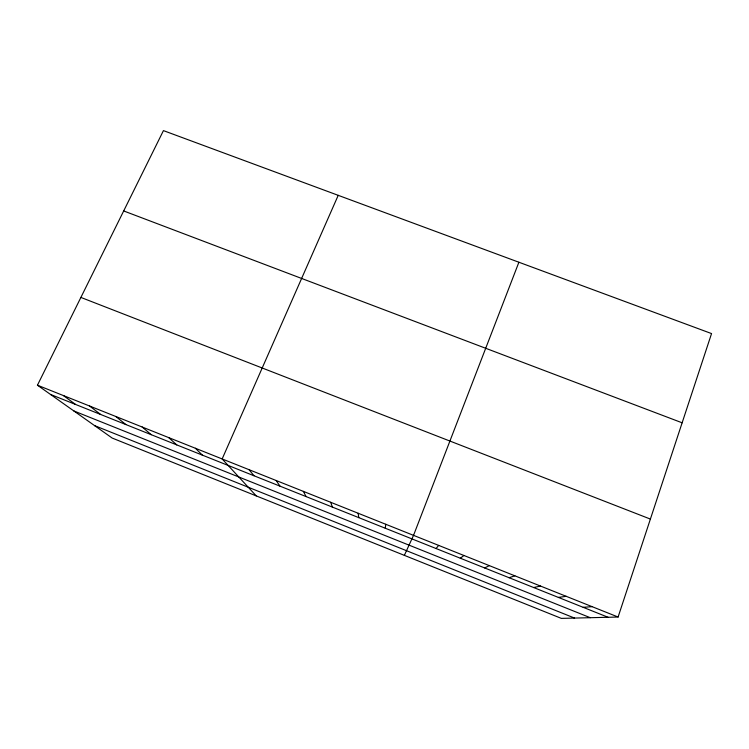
<?xml version="1.0" encoding="UTF-8"?>
<svg xmlns="http://www.w3.org/2000/svg" width="749" height="749" viewBox="0 0 749 749"><rect width="100%" height="100%" fill="white"/><g stroke="black" fill="none" stroke-linecap="round" stroke-linejoin="round"><path stroke-width="1.12" d="M385.276 528.232L385.772 524.272M618.094 617.036L711.55 333.577L163.441 130.616L37.45 385.201L112.172 438.053L561.338 618.384L618.094 617.036L37.45 385.201M518.898 262.234L413.532 535.357L404.357 555.365M338.22 195.33L222.153 458.95L256.252 495.904M436.058 548.521L438.689 545.403M460.298 558.211L463.959 555.496M484.65 567.948L489.34 565.635M509.114 577.722L514.853 575.812M533.691 587.544L540.478 586.046M558.38 597.412L566.235 596.326M583.171 607.317L592.103 606.662M123.688 210.946L682.133 422.801M80.892 297.428L650.394 519.076M50.501 394.433L608.085 617.279M73.833 410.939L590.278 617.7M94.599 425.629L574.558 618.075M63.44 395.575L75.509 404.423M89.562 406.005L100.638 414.469M115.814 416.491L125.888 424.561M142.198 427.024L151.261 434.701M168.712 437.613L176.755 444.897M195.367 448.248L202.38 455.13M249.071 469.698L253.995 475.765M276.138 480.502L279.995 486.148M303.336 491.363L306.116 496.596M330.674 502.279L332.378 507.082M358.153 513.252L358.762 517.634"/></g></svg>
